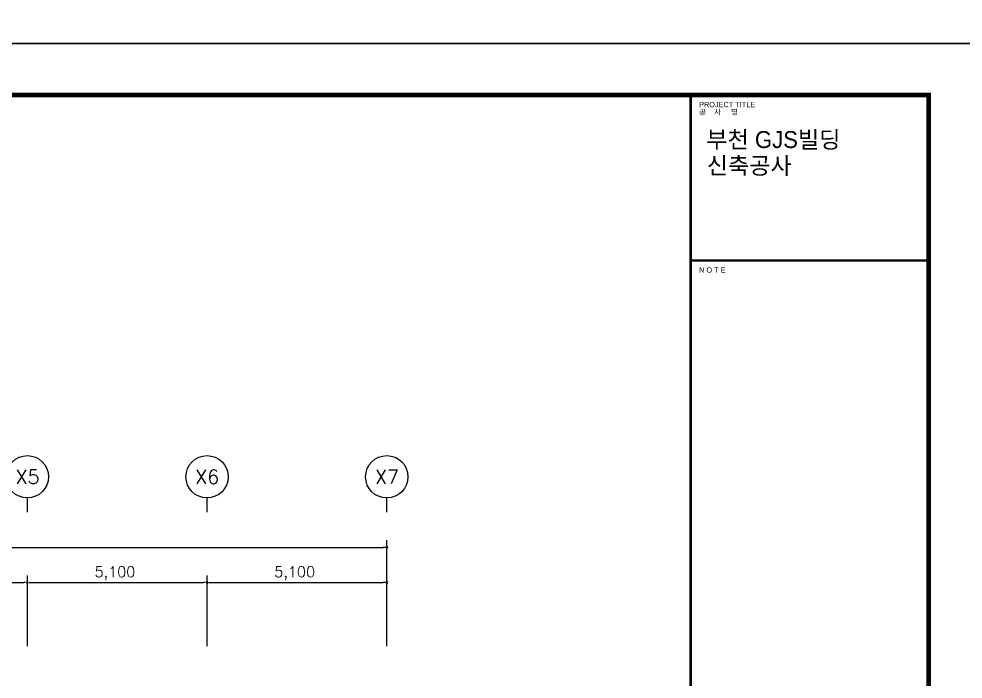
# Model space of a CAD drawing. Header units: millimetres. Extents: x 83956 to 461956, y 36707 to 125807.
# Drawn here: x 245255 to 272048, y 63234 to 81955 of the extents above; entities that cross this region are included whole.
import ezdxf
from ezdxf.enums import TextEntityAlignment as Align

# ---------------------------------------------------------------- set-up
doc = ezdxf.new("R2010")
doc.units = ezdxf.units.MM
doc.header["$LTSCALE"] = 100
doc.header["$MEASUREMENT"] = 0
doc.layers.get('0').update_dxf_attribs({"linetype": 'CONTINUOUS'})
doc.layers.get('Defpoints').update_dxf_attribs({"linetype": 'CONTINUOUS'})
for name, color, linetype in [('ARCH', 9, 'CONTINUOUS'), ('FORM', 8, 'CONTINUOUS'), ('TEX', 3, 'CONTINUOUS')]:
    doc.layers.add(name, color=color, linetype=linetype)
doc.styles.add('GHS', font='romans.shx', dxfattribs={"bigfont": 'ghs.shx'})
doc.styles.add('HY울릉도L', font='HYWULM.TTF')
doc.styles.add('TITLE', font='Gulim.ttf')

# ---------------------------------------------------------------- blocks, each defined once
blk = doc.blocks.new('PMC-FORMV')
at = {"layer": 'Defpoints'}
blk.add_lwpolyline([(0, 0), (0, 29700), (42000, 29700), (42000, 0)], close=True, dxfattribs=at)
at = {"layer": 'FORM', "const_width": 90.2}
blk.add_lwpolyline([(1544, 975), (1544, 28725), (40744, 28725), (40744, 975)], close=True, dxfattribs=at)
at = {"layer": 'FORM'}
for points, const_width in [([(36240, 975), (36240, 28725)], 50.1), ([(36240, 25597), (40744, 25597)], 40.1)]:
    blk.add_lwpolyline(points, dxfattribs=dict(at, const_width=const_width))
at = {"layer": 'FORM', "style": 'TITLE'}
for s, height, p in [('PROJECT TITLE', 100.27, (36400, 28496)), ('공    사     명', 100.27, (36400, 28354)), ('N O T E', 100.3, (36400, 25368))]:
    blk.add_text(s, height=height, dxfattribs=at).set_placement(p)

msp = doc.modelspace()

# ---------------------------------------------------------------- linework, layer by layer
msp.add_lwpolyline([(212272, 79795), (264316, 79795), (264316, 38170), (212272, 38170)], close=True)
at = {"layer": 'ARCH'}
for p, q in [((245495, 67970), (245495, 68370)), ((250595, 67970), (250595, 68370)), ((255695, 67970), (255695, 68370))]:
    msp.add_line(p, q, dxfattribs=at)
at = {"layer": 'ARCH', "ltscale": 2}
for p, q in [((255695, 64170), (255695, 67170)), ((222395, 66970), (255595, 66970)), ((240495, 65970), (245395, 65970)), ((245495, 64170), (245495, 66170)), ((245495, 64170), (245495, 66170)), ((245595, 65970), (250495, 65970)), ((250595, 64170), (250595, 66170)), ((250595, 64170), (250595, 66170)), ((250695, 65970), (255595, 65970)), ((255695, 64170), (255695, 66170))]:
    msp.add_line(p, q, dxfattribs=at)
at = {"layer": 'ARCH', "linetype": 'ByBlock', "lineweight": -2}
for p, q in [((255645, 66970), (255595, 66970)), ((245445, 65970), (245395, 65970)), ((245545, 65970), (245595, 65970)), ((250545, 65970), (250495, 65970)), ((250645, 65970), (250695, 65970)), ((255645, 65970), (255595, 65970))]:
    msp.add_line(p, q, dxfattribs=at)
at = {"layer": 'ARCH'}
for centre in [(245495, 68970), (250595, 68970), (255695, 68970)]:
    msp.add_circle(centre, 600, dxfattribs=at)
at = {"layer": 'ARCH', "linetype": 'ByBlock'}
for centre, start, end in [((255695, 66970), 0, 180), ((255695, 66970), 180, 0), ((245495, 65970), 0, 180), ((245495, 65970), 0, 180), ((245495, 65970), 180, 0), ((245495, 65970), 180, 0), ((250595, 65970), 0, 180), ((250595, 65970), 0, 180), ((250595, 65970), 180, 0), ((250595, 65970), 180, 0), ((255695, 65970), 0, 180), ((255695, 65970), 180, 0)]:
    msp.add_arc(centre, 25, start, end, dxfattribs=at)

# ---------------------------------------------------------------- block references
at = {"layer": 'FORM', "xscale": 1.5, "yscale": 1.5, "zscale": 1.5}
for p in [(209956, 81257), (209956, 36707)]:
    msp.add_blockref('PMC-FORMV', p, dxfattribs=at)

# ---------------------------------------------------------------- texts
at = {"layer": 'ARCH', "style": 'GHS'}
for s, p in [('X5', (245500, 68970)), ('X6', (250600, 68970)), ('X7', (255700, 68970))]:
    msp.add_text(s, height=400, dxfattribs=at).set_placement(p, align=Align.MIDDLE)
for p in [(247402, 66127), (252502, 66127)]:
    msp.add_text('5,100', height=300, dxfattribs=at).set_placement(p)
at = {"layer": 'TEX', "color": 2, "style": 'HY울릉도L'}
for s, p in [('부천 GJS빌딩', (264761, 78293)), ('신축공사', (264775, 77555))]:
    msp.add_text(s, height=480, dxfattribs=at).set_placement(p)

doc.saveas('drawing.dxf')
